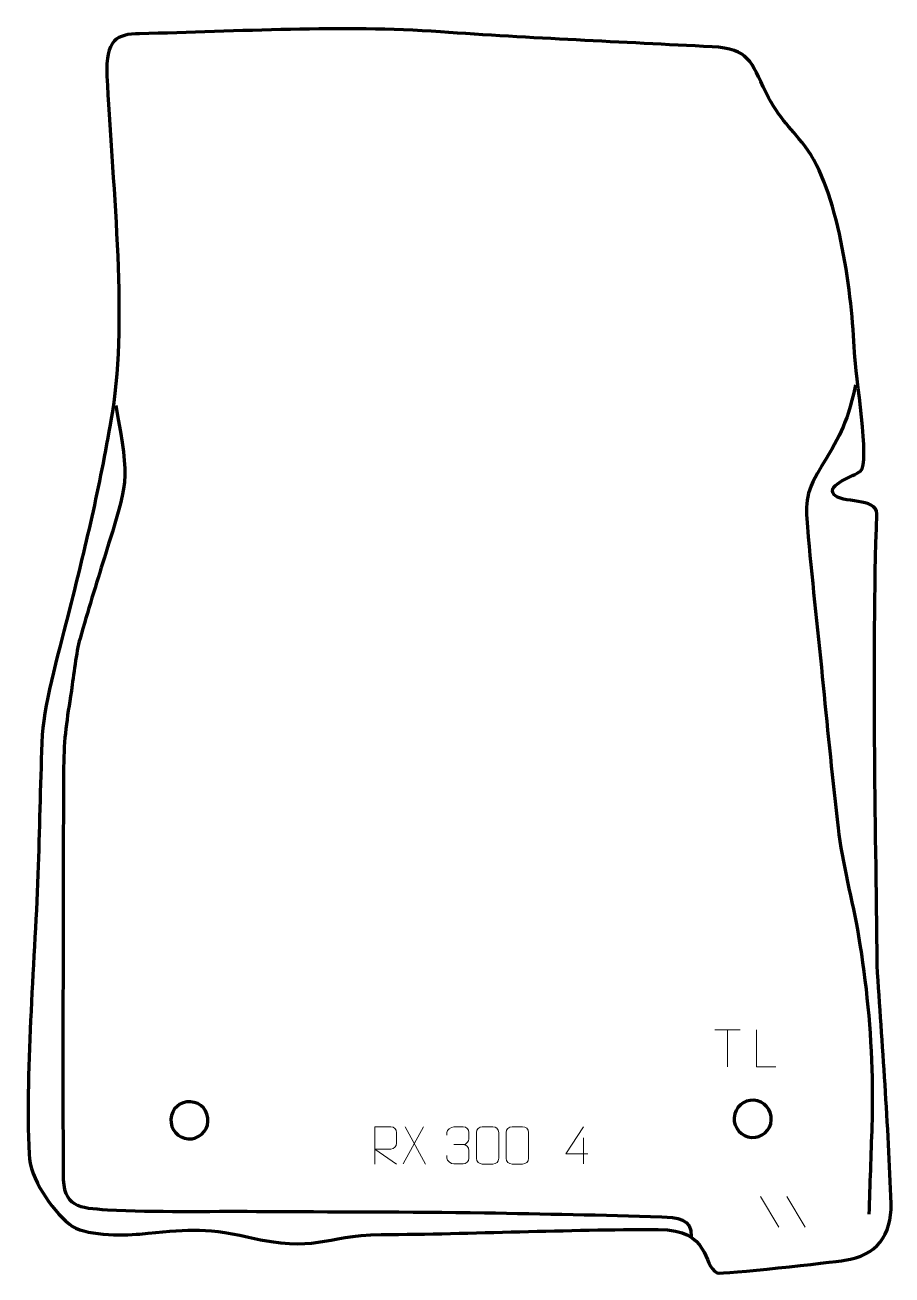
# Model space of a CAD drawing. Header units: millimetres. Extents: x -532 to 50, y -13 to 827.
import ezdxf

# ---------------------------------------------------------------- set-up
doc = ezdxf.new("R2010")
doc.units = ezdxf.units.MM
doc.header["$MEASUREMENT"] = 0
doc.layers.add('layer 2', color=7, linetype='Continuous')
doc.layers.add('layer 3', color=7, linetype='Continuous')

msp = doc.modelspace()

# ---------------------------------------------------------------- linework, layer by layer
at = {"layer": 'layer 2', "color": 142, "lineweight": 158}
for points, knots in [([(26.0429, 585.4255), (18.774, 554.8282), (16.0024, 552.7561), (0.3999, 525.9876), (0.3999, 525.9876), (-9.1158, 509.662), (-7.4055, 501.8417), (-5.7927, 483.246), (-5.7927, 483.246), (-2.8584, 450.1037), (0.9533, 416.4456), (4.2389, 383.2542), (4.2389, 383.2542), (7.3945, 351.3763), (10.6153, 319.5163), (14.2139, 287.6845), (14.2139, 287.6845), (16.9062, 263.9986), (23.9194, 239.005), (27.9721, 215.0046), (27.9721, 215.0046), (33.321, 183.3281), (36.3411, 151.815), (37.1189, 119.7008), (37.1189, 119.7008), (37.3334, 109.0083), (37.2809, 98.4779), (36.9358, 87.7878), (36.9358, 87.7878), (36.2477, 67.8719), (35.5835, 47.9545), (34.9152, 28.0379)], [0, 0, 0, 0, 0.11111111, 0.11111111, 0.11111111, 0.11111111, 0.22222222, 0.22222222, 0.22222222, 0.22222222, 0.33333333, 0.33333333, 0.33333333, 0.33333333, 0.44444444, 0.44444444, 0.44444444, 0.44444444, 0.55555556, 0.55555556, 0.55555556, 0.55555556, 0.66666667, 0.66666667, 0.66666667, 0.66666667, 0.77777778, 0.77777778, 0.77777778, 0.77777778, 1, 1, 1, 1]), ([(-471.1635, 571.5492), (-461.7084, 517.5629), (-462.6553, 522.3859), (-478.8855, 469.3034), (-478.8855, 469.3034), (-484.3405, 451.4618), (-490.1902, 432.9095), (-495.2564, 415.0248), (-495.2564, 415.0248), (-497.9387, 405.5559), (-499.5496, 389.9766), (-501.0857, 379.8047), (-501.0857, 379.8047), (-504.0193, 360.6185), (-506.1534, 348.1987), (-506.2696, 328.4531), (-506.2696, 328.4531), (-506.7862, 237.4212), (-506.7159, 146.221), (-506.6763, 55.1797), (-506.6763, 55.1797), (-506.6665, 32.7204), (-496.2119, 32.3508), (-476.7709, 31.1394), (-476.7709, 31.1394), (-444.2156, 29.3202), (-409.5462, 30.2505), (-376.7122, 30.0215), (-376.7122, 30.0215), (-325.7388, 29.6667), (-274.3873, 29.8128), (-223.4702, 29.0303), (-223.4702, 29.0303), (-183.8801, 28.4126), (-143.9034, 27.566), (-104.3323, 26.3436), (-104.3323, 26.3436), (-94.4755, 26.0392), (-83.6577, 25.3062), (-84.4204, 13.1163)], [0, 0, 0, 0, 0.09090909, 0.09090909, 0.09090909, 0.09090909, 0.18181818, 0.18181818, 0.18181818, 0.18181818, 0.27272727, 0.27272727, 0.27272727, 0.27272727, 0.36363636, 0.36363636, 0.36363636, 0.36363636, 0.45454545, 0.45454545, 0.45454545, 0.45454545, 0.54545455, 0.54545455, 0.54545455, 0.54545455, 0.63636364, 0.63636364, 0.63636364, 0.63636364, 0.72727273, 0.72727273, 0.72727273, 0.72727273, 0.81818182, 0.81818182, 0.81818182, 0.81818182, 1, 1, 1, 1])]:
    msp.add_open_spline(points, degree=3, knots=knots, dxfattribs=at)
at = {"layer": 'layer 3', "color": 242, "lineweight": 158}
msp.add_open_spline([(40.4914, 195.2109), (43.8181, 142.0978), (48.1349, 88.318), (49.8059, 35.1627), (49.8059, 35.1627), (50.4687, 14.0785), (39.9968, 0.1522), (18.742, -2.8497), (18.742, -2.8497), (10.761, -3.9368), (-63.835, -12.7491), (-66.9792, -11.272), (-66.9792, -11.272), (-77.496, -6.3307), (-70.706, 17.7712), (-106.7753, 17.8255), (-106.7753, 17.8255), (-168.3831, 17.918), (-230.9423, 14.8669), (-292.8103, 14.4032), (-292.8103, 14.4032), (-332.7032, 13.7175), (-336.2522, 2.0374), (-382.1138, 12.731), (-382.1138, 12.731), (-413.728, 19.7596), (-423.9476, 17.5197), (-455.0697, 14.7963), (-455.0697, 14.7963), (-467.1942, 13.7353), (-492.6817, 13.4483), (-502.3395, 21.2964), (-502.3395, 21.2964), (-514.7343, 31.8402), (-528.7729, 51.7956), (-529.526, 68.4546), (-529.526, 68.4546), (-532.2316, 128.2929), (-525.2982, 200.3523), (-523.3548, 262.0821), (-523.3548, 262.0821), (-522.4357, 291.2694), (-521.9562, 321.177), (-520.6023, 350.2574), (-520.6023, 350.2574), (-519.1924, 373.74), (-508.2773, 410.4956), (-502.2998, 434.5642), (-502.2998, 434.5642), (-490.449, 482.0754), (-481.5866, 518.8931), (-473.4962, 567.3843), (-473.4962, 567.3843), (-462.9152, 630.805), (-474.2511, 727.6315), (-477.1664, 792.8377), (-477.1664, 792.8377), (-478.2702, 817.5266), (-470.6186, 820.9973), (-455.244, 821.3281), (-455.244, 821.3281), (-389.0548, 822.7522), (-318.524, 827.1762), (-252.9832, 822.5405), (-252.9832, 822.5405), (-192.0508, 818.2307), (-131.3015, 815.6831), (-70.4729, 812.5034), (-70.4729, 812.5034), (-45.4154, 811.1936), (-44.4, 802.7251), (-34.3031, 781.9799), (-34.3031, 781.9799), (-24.6872, 762.7437), (-17.2927, 758.4876), (-5.9107, 742.6706), (-5.9107, 742.6706), (15.3398, 711.7877), (23.6985, 644.9685), (25.2342, 607.3252), (25.2342, 607.3252), (25.8615, 591.9483), (36.1417, 532.7973), (29.202, 527.3076), (29.202, 527.3076), (25.0408, 524.0158), (6.3728, 518.4385), (11.3169, 511.7977), (11.3169, 511.7977), (16.0399, 505.4541), (40.6293, 509.9223), (40.2594, 498.6229), (40.2594, 498.6229), (36.879, 395.3444), (39.5974, 297.8772), (40.4914, 195.2109)], degree=3, knots=[0, 0, 0, 0, 0.04, 0.04, 0.04, 0.04, 0.08, 0.08, 0.08, 0.08, 0.12, 0.12, 0.12, 0.12, 0.16, 0.16, 0.16, 0.16, 0.2, 0.2, 0.2, 0.2, 0.24, 0.24, 0.24, 0.24, 0.28, 0.28, 0.28, 0.28, 0.32, 0.32, 0.32, 0.32, 0.36, 0.36, 0.36, 0.36, 0.4, 0.4, 0.4, 0.4, 0.44, 0.44, 0.44, 0.44, 0.48, 0.48, 0.48, 0.48, 0.52, 0.52, 0.52, 0.52, 0.56, 0.56, 0.56, 0.56, 0.6, 0.6, 0.6, 0.6, 0.64, 0.64, 0.64, 0.64, 0.68, 0.68, 0.68, 0.68, 0.72, 0.72, 0.72, 0.72, 0.76, 0.76, 0.76, 0.76, 0.8, 0.8, 0.8, 0.8, 0.84, 0.84, 0.84, 0.84, 0.88, 0.88, 0.88, 0.88, 0.92, 0.92, 0.92, 0.92, 1, 1, 1, 1], dxfattribs=at)
at = {"layer": 'layer 3', "color": 250, "lineweight": 9}
for points in [[(-68.6113, 152.0531), (-68.6113, 152.0531), (-51.6241, 152.0531), (-51.6241, 152.0531)], [(-60.1175, 127.1231), (-60.1175, 127.1231), (-60.1175, 152.0766), (-60.1175, 152.0766)], [(-264.4316, 86.7755), (-264.4316, 86.7755), (-278.1722, 61.8797), (-278.1722, 61.8797)], [(-276.7176, 86.7755), (-276.7176, 86.7755), (-262.977, 61.822), (-262.977, 61.822)], [(-156.8351, 79.5053), (-156.8351, 79.5053), (-156.8351, 61.8406), (-156.8351, 61.8406)], [(-243.9568, 74.8749), (-243.9568, 74.8749), (-237.7604, 74.8749), (-237.7604, 74.8749)], [(-37.8895, 39.9605), (-37.8895, 39.9605), (-25.5252, 19.4162), (-25.5252, 19.4162)], [(-20.1596, 39.9605), (-20.1596, 39.9605), (-7.7953, 19.4162), (-7.7953, 19.4162)]]:
    msp.add_open_spline(points, degree=3, dxfattribs=at)
for points, knots in [([(-27.6217, 127.123), (-27.6217, 127.123), (-40.5708, 127.123), (-40.5708, 127.123), (-40.5708, 127.123), (-40.5708, 127.123), (-40.5708, 152.0766), (-40.5708, 152.0766)], [0, 0, 0, 0, 0.33333333, 0.33333333, 0.33333333, 0.33333333, 1, 1, 1, 1]), ([(-297.1794, 61.822), (-297.1794, 61.822), (-297.1794, 86.7755), (-297.1794, 86.7755), (-297.1794, 86.7755), (-293.5846, 86.7755), (-289.9891, 86.7755), (-286.3939, 86.7755), (-286.3939, 86.7755), (-284.0686, 86.7378), (-282.5113, 85.2478), (-282.5154, 82.8814), (-282.5154, 82.8814), (-282.5158, 80.8459), (-282.5158, 77.7865), (-282.5154, 75.7505), (-282.5154, 75.7505), (-282.5219, 73.875), (-284.3342, 71.9332), (-286.3437, 71.9141), (-286.3437, 71.9141), (-286.3437, 71.9141), (-297.1794, 71.9141), (-297.1794, 71.9141), (-297.1794, 71.9141), (-297.1794, 71.9141), (-282.5247, 61.822), (-282.5247, 61.822)], [0, 0, 0, 0, 0.125, 0.125, 0.125, 0.125, 0.25, 0.25, 0.25, 0.25, 0.375, 0.375, 0.375, 0.375, 0.5, 0.5, 0.5, 0.5, 0.625, 0.625, 0.625, 0.625, 0.75, 0.75, 0.75, 0.75, 1, 1, 1, 1]), ([(-248.6665, 81.1201), (-248.6665, 81.1201), (-248.6665, 82.9773), (-248.6665, 82.9773), (-248.6665, 82.9773), (-248.6808, 84.7192), (-246.0163, 86.8373), (-243.9572, 86.8146), (-243.9572, 86.8146), (-241.8931, 86.8146), (-239.8291, 86.8146), (-237.7654, 86.8146), (-237.7654, 86.8146), (-235.5709, 86.8234), (-233.9726, 84.9766), (-233.9282, 83.0645), (-233.9282, 83.0645), (-233.9286, 81.6294), (-233.9286, 80.1943), (-233.9282, 78.7588), (-233.9282, 78.7588), (-233.9768, 77.1053), (-235.5794, 74.8753), (-237.7777, 74.8853), (-237.7777, 74.8853), (-235.574, 74.8741), (-233.966, 73.0709), (-233.912, 71.0114), (-233.912, 71.0114), (-233.9124, 69.2267), (-233.9124, 67.442), (-233.912, 65.6569), (-233.912, 65.6569), (-233.9019, 63.5955), (-235.9568, 61.8324), (-237.7777, 61.8405), (-237.7777, 61.8405), (-239.843, 61.8408), (-241.9082, 61.8408), (-243.9738, 61.8405), (-243.9738, 61.8405), (-246.1424, 61.852), (-248.6734, 64.2522), (-248.692, 65.714), (-248.692, 65.714), (-248.692, 65.714), (-248.692, 67.6226), (-248.692, 67.6226)], [0, 0, 0, 0, 0.07692308, 0.07692308, 0.07692308, 0.07692308, 0.15384615, 0.15384615, 0.15384615, 0.15384615, 0.23076923, 0.23076923, 0.23076923, 0.23076923, 0.30769231, 0.30769231, 0.30769231, 0.30769231, 0.38461538, 0.38461538, 0.38461538, 0.38461538, 0.46153846, 0.46153846, 0.46153846, 0.46153846, 0.53846154, 0.53846154, 0.53846154, 0.53846154, 0.61538462, 0.61538462, 0.61538462, 0.61538462, 0.69230769, 0.69230769, 0.69230769, 0.69230769, 0.76923077, 0.76923077, 0.76923077, 0.76923077, 0.84615385, 0.84615385, 0.84615385, 0.84615385, 1, 1, 1, 1]), ([(-224.8826, 86.8269), (-222.5165, 86.8269), (-220.15, 86.8269), (-217.7835, 86.8269), (-217.7835, 86.8269), (-215.803, 86.8625), (-213.777, 85.3682), (-213.7499, 82.9261), (-213.7499, 82.9261), (-213.7503, 77.1687), (-213.7503, 71.4109), (-213.7499, 65.6527), (-213.7499, 65.6527), (-213.892, 63.3251), (-215.5984, 61.8428), (-217.7835, 61.832), (-217.7835, 61.832), (-220.1559, 61.8324), (-222.5283, 61.8324), (-224.9003, 61.832), (-224.9003, 61.832), (-226.8588, 61.7264), (-228.8652, 63.6143), (-228.8538, 65.6353), (-228.8538, 65.6353), (-228.8534, 71.4159), (-228.8534, 77.1962), (-228.8538, 82.976), (-228.8538, 82.976), (-228.8495, 85.118), (-227.0724, 86.8405), (-224.8826, 86.8269)], [0, 0, 0, 0, 0.11111111, 0.11111111, 0.11111111, 0.11111111, 0.22222222, 0.22222222, 0.22222222, 0.22222222, 0.33333333, 0.33333333, 0.33333333, 0.33333333, 0.44444444, 0.44444444, 0.44444444, 0.44444444, 0.55555556, 0.55555556, 0.55555556, 0.55555556, 0.66666667, 0.66666667, 0.66666667, 0.66666667, 0.77777778, 0.77777778, 0.77777778, 0.77777778, 1, 1, 1, 1]), ([(-204.8826, 86.8269), (-202.5165, 86.8269), (-200.15, 86.8269), (-197.7835, 86.8269), (-197.7835, 86.8269), (-195.803, 86.8625), (-193.777, 85.3682), (-193.7499, 82.9261), (-193.7499, 82.9261), (-193.7503, 77.1687), (-193.7503, 71.4109), (-193.7499, 65.6527), (-193.7499, 65.6527), (-193.892, 63.3251), (-195.5984, 61.8428), (-197.7835, 61.832), (-197.7835, 61.832), (-200.1559, 61.8324), (-202.5283, 61.8324), (-204.9003, 61.832), (-204.9003, 61.832), (-206.8588, 61.7264), (-208.8652, 63.6143), (-208.8538, 65.6353), (-208.8538, 65.6353), (-208.8534, 71.4159), (-208.8534, 77.1962), (-208.8538, 82.976), (-208.8538, 82.976), (-208.8495, 85.118), (-207.0724, 86.8405), (-204.8826, 86.8269)], [0, 0, 0, 0, 0.11111111, 0.11111111, 0.11111111, 0.11111111, 0.22222222, 0.22222222, 0.22222222, 0.22222222, 0.33333333, 0.33333333, 0.33333333, 0.33333333, 0.44444444, 0.44444444, 0.44444444, 0.44444444, 0.55555556, 0.55555556, 0.55555556, 0.55555556, 0.66666667, 0.66666667, 0.66666667, 0.66666667, 0.77777778, 0.77777778, 0.77777778, 0.77777778, 1, 1, 1, 1]), ([(-153.891, 68.7442), (-153.891, 68.7442), (-168.7127, 68.7442), (-168.7127, 68.7442), (-168.7127, 68.7442), (-168.7127, 68.7442), (-156.8351, 86.8147), (-156.8351, 86.8147)], [0, 0, 0, 0, 0.33333333, 0.33333333, 0.33333333, 0.33333333, 1, 1, 1, 1])]:
    msp.add_open_spline(points, degree=3, knots=knots, dxfattribs=at)
at = {"layer": 'layer 3', "color": 250, "lineweight": 200}
for points in [[(-422.4862, 78.7224), (-429.3769, 79.1436), (-434.6215, 85.0711), (-434.2003, 91.9618), (-434.2003, 91.9618), (-433.7791, 98.8524), (-427.8516, 104.097), (-420.9609, 103.6758), (-420.9609, 103.6758), (-414.0702, 103.2546), (-408.8257, 97.3271), (-409.2469, 90.4365), (-409.2469, 90.4365), (-409.668, 83.5458), (-415.5955, 78.3012), (-422.4862, 78.7224)], [(-43.8962, 79.7092), (-50.7869, 80.1304), (-56.0315, 86.0579), (-55.6103, 92.9486), (-55.6103, 92.9486), (-55.1891, 99.8392), (-49.2617, 105.0838), (-42.371, 104.6627), (-42.371, 104.6627), (-35.4803, 104.2415), (-30.2357, 98.314), (-30.6569, 91.4233), (-30.6569, 91.4233), (-31.0781, 84.5327), (-37.0055, 79.288), (-43.8962, 79.7092)]]:
    msp.add_open_spline(points, degree=3, knots=[0, 0, 0, 0, 0.2, 0.2, 0.2, 0.2, 0.4, 0.4, 0.4, 0.4, 0.6, 0.6, 0.6, 0.6, 1, 1, 1, 1], dxfattribs=at)

doc.saveas('drawing.dxf')
